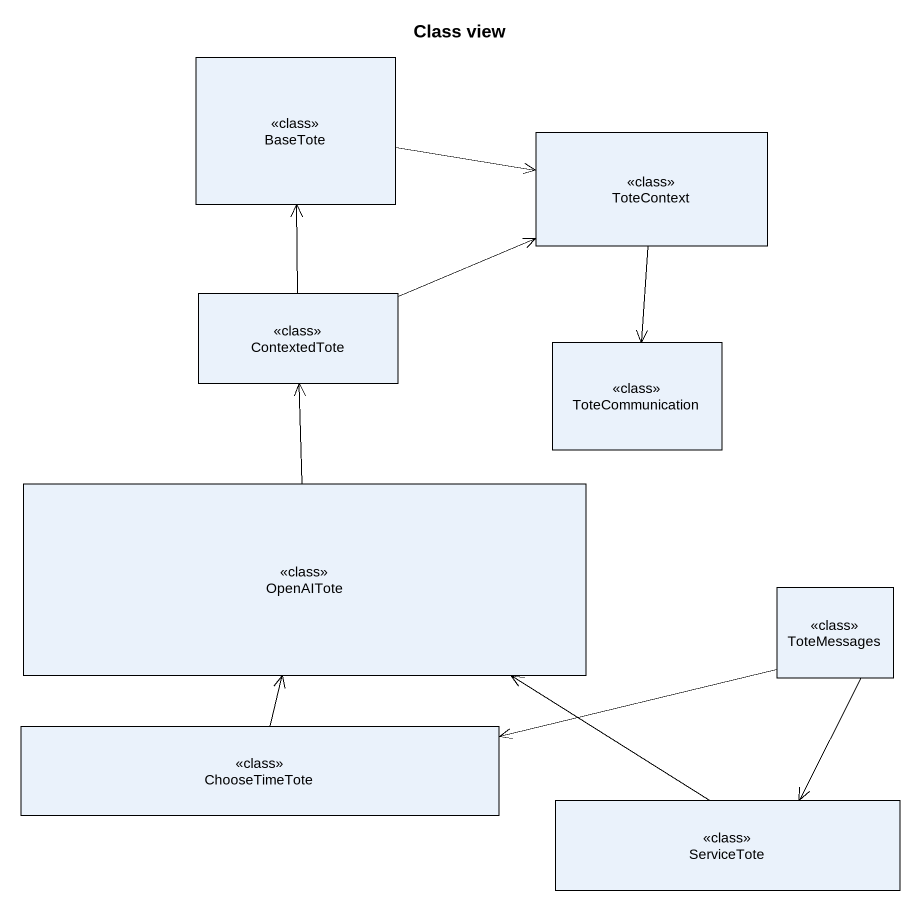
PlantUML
@startuml
title Class view
hide empty description
state BaseTote <<class>>
state ToteContext <<class>>
state ContextedTote <<class>>
state ToteCommunication <<class>>
state OpenAITote <<class>>
state ToteMessages <<class>>
state ChooseTimeTote <<class>>
state ServiceTote <<class>>
BaseTote -right-> ToteContext
ToteContext --> ToteCommunication
ContextedTote -up-> BaseTote
ContextedTote -right-> ToteContext
OpenAITote -up-> ContextedTote
ToteMessages -left-> ChooseTimeTote
ToteMessages --> ServiceTote
ChooseTimeTote -up-> OpenAITote
ServiceTote -up-> OpenAITote
@enduml
